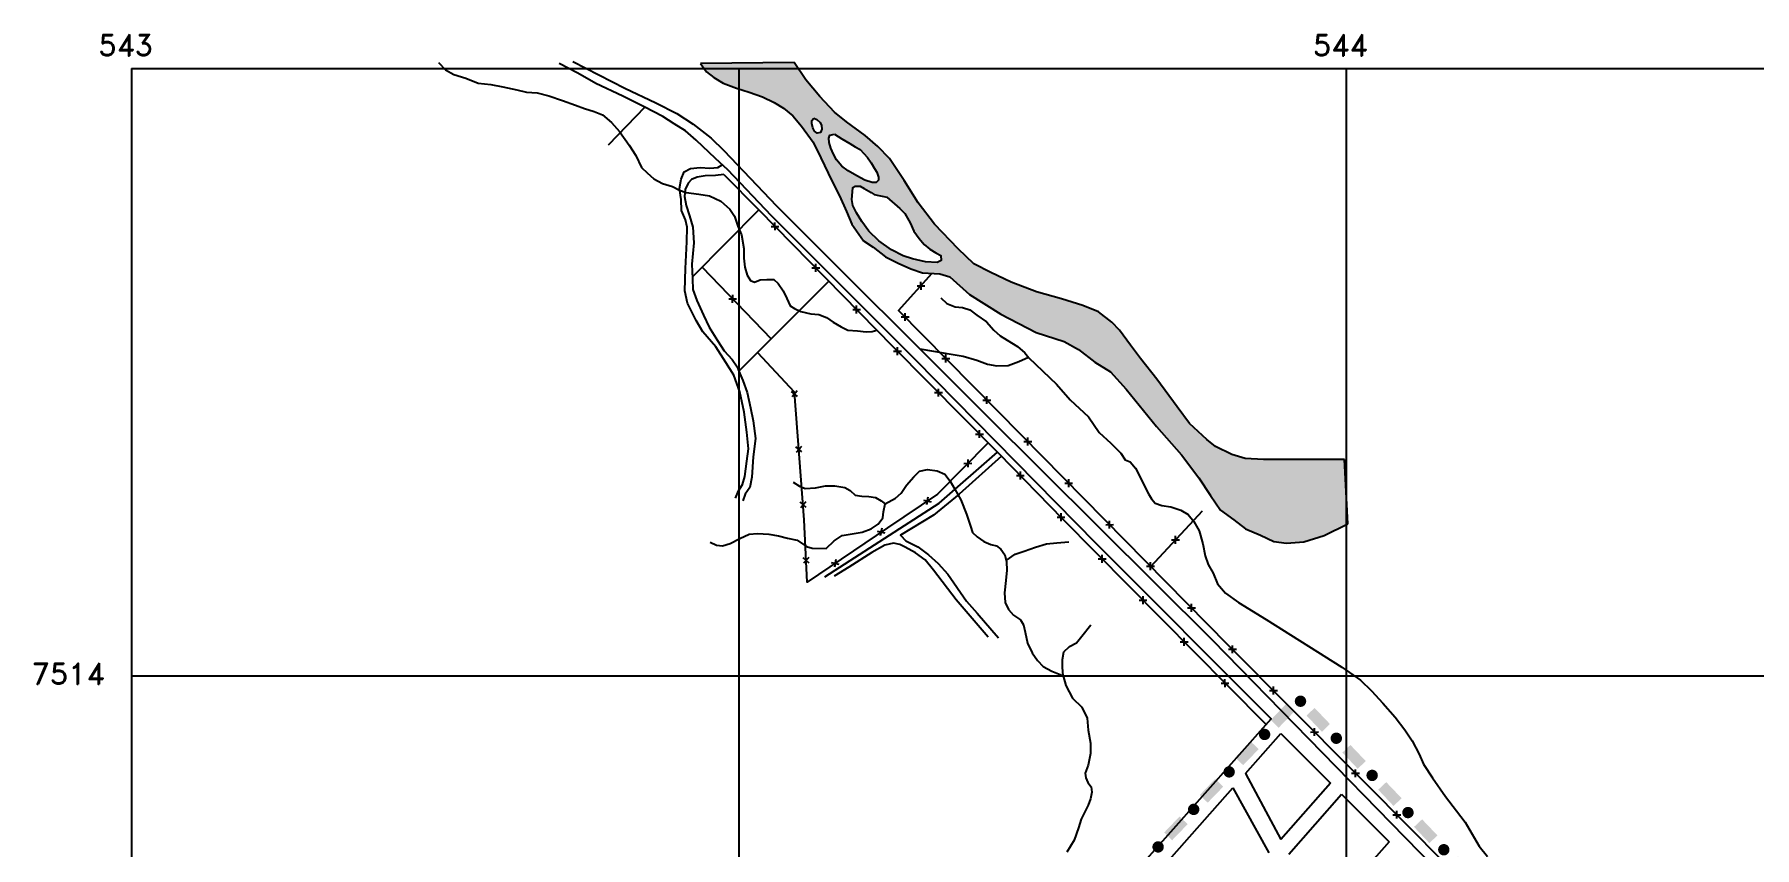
# Model space of a CAD drawing. Extents: x 538220 to 547168, y 7509776 to 7514528.
# Drawn here: x 542920 to 544336, y 7513859 to 7514528 of the extents above; entities that cross this region are included whole.
import ezdxf

# ---------------------------------------------------------------- set-up
doc = ezdxf.new("R2010")
doc.units = 0
doc.header["$LTSCALE"] = 50
doc.header["$MEASUREMENT"] = 0
for name, color, linetype in [('HATCH', 4, 'CONTINUOUS'), ('LIMITE', 7, 'CONTINUOUS'), ('LIMITE-PROJETO', 1, 'CONTINUOUS'), ('MALHA', 9, 'CONTINUOUS'), ('RIO', 4, 'CONTINUOUS'), ('RUA', 7, 'CONTINUOUS'), ('TEXTO', 5, 'CONTINUOUS')]:
    doc.layers.add(name, color=color, linetype=linetype)
doc.styles.add('ROMAND', font='ROMAND.SHX')

# ---------------------------------------------------------------- blocks, each defined once
blk = doc.blocks.new('R2')
at = {"layer": 'LIMITE-PROJETO', "const_width": 4.67}
blk.add_lwpolyline([(-18.8, 0.2, 1), (-23.5, 0.2, 1)], format="xyb", close=True, dxfattribs=at)
at = {"layer": 'LIMITE-PROJETO'}
blk.add_solid([(9.2, 4.6), (9.2, -4.6), (-9.1, 4.7), (-9.2, -4.4)], dxfattribs=at)
blk = doc.blocks.new('X')
at = {"layer": 'LIMITE'}
for p, q in [((-0.018, -0.018), (0.018, 0.018)), ((0.018, -0.018), (-0.018, 0.018))]:
    blk.add_line(p, q, dxfattribs=at)
blk = doc.blocks.new('ERASE')
at = {"layer": 'LIMITE', "xscale": 84.80812849947675, "yscale": 84.80812849947675, "zscale": 84.80812849947675, "rotation": 315.1843761074172}
blk.add_blockref('X', (0, 0), dxfattribs=at)

msp = doc.modelspace()

# ---------------------------------------------------------------- hatches: boundary and pattern name
at = {"layer": 'HATCH'}
h = msp.add_hatch(color=256, dxfattribs=at)
h.paths.add_polyline_path([(543500, 7514500), (543471.4, 7514500), (543473.5, 7514497.1), (543479.3, 7514492.5), (543487.1, 7514487.9), (543498.1, 7514483.9), (543500, 7514483.3)])
h.paths.add_polyline_path([(543548.9, 7514500), (543545.6, 7514504.9), (543468.4, 7514504.2), (543471.4, 7514500)])
h = msp.add_hatch(color=256, dxfattribs=at)
h.paths.add_polyline_path([(543806.1, 7514250.2), (543818.9, 7514235.9), (543844, 7514205.2), (543864.5, 7514181.8), (543878.7, 7514162.9), (543888.3, 7514148.5), (543896.6, 7514136.2), (543907.6, 7514128.3), (543917.2, 7514121.1), (543929.5, 7514115.8), (543940.5, 7514110.6), (543950.8, 7514109.2), (543965.1, 7514110.4), (543982, 7514115.4), (544000, 7514124.2), (544000, 7514153.7), (543998.7, 7514178.1), (543931.9, 7514178), (543917, 7514178.8), (543906, 7514182.1), (543892.5, 7514188.7), (543885.4, 7514194.6), (543871.2, 7514207.6), (543861, 7514221.3), (543844.3, 7514244.1), (543830.8, 7514261.1), (543822.5, 7514272.1), (543813.5, 7514284.5), (543807.1, 7514291), (543796.1, 7514299.6), (543783.2, 7514304.8), (543765.7, 7514310.2), (543745, 7514316.2), (543724.3, 7514324.1), (543707.6, 7514332), (543693.4, 7514339.2), (543680.5, 7514351.6), (543661.2, 7514371.9), (543647.7, 7514389.5), (543636.2, 7514407.7), (543624, 7514425.9), (543614.4, 7514435.7), (543604.1, 7514444.9), (543588.6, 7514456), (543578.9, 7514463.9), (543566.7, 7514476.9), (543555.2, 7514490.6), (543548.9, 7514500), (543500, 7514500), (543500, 7514483.3), (543508.4, 7514480.6), (543519.4, 7514476.6), (543529.1, 7514472), (543536.8, 7514467.4), (543544.6, 7514460.9), (543551.6, 7514452.4), (543561.2, 7514439.4), (543567.6, 7514426.4), (543576.6, 7514407.5), (543582.9, 7514395.2), (543588.7, 7514382.2), (543593.1, 7514371.8), (543602.7, 7514358.1), (543610.5, 7514352.8), (543620.8, 7514345), (543631.1, 7514339.7), (543641.5, 7514335.1), (543651.2, 7514331.8), (543665.4, 7514331), (543673.8, 7514328.4), (543689.9, 7514314), (543715.7, 7514297.6), (543744.8, 7514282.5), (543760.3, 7514277.8), (543768, 7514275.2), (543779.7, 7514268.6), (543793.2, 7514258.1)])
h.paths.add_polyline_path([(543666.7, 7514341.9), (543663.3, 7514340.2), (543653.8, 7514340.9), (543643, 7514343.2), (543635.2, 7514345.8), (543625.7, 7514350.6), (543615.4, 7514358.2), (543607.1, 7514366.1), (543601.3, 7514373.9), (543596.9, 7514381.2), (543593.9, 7514387.1), (543593.1, 7514392.1), (543593.7, 7514398.3), (543594, 7514401.9), (543595.7, 7514403), (543599.9, 7514403.2), (543603.2, 7514401.3), (543609, 7514397.9), (543611.5, 7514396.2), (543615.4, 7514395.3), (543619.3, 7514394.7), (543621.9, 7514393.9), (543632.7, 7514384.6), (543636.6, 7514380.6), (543641, 7514372.8), (543644, 7514366.1), (543648.4, 7514359.9), (543652.5, 7514355.1), (543657.3, 7514351.2), (543662.3, 7514348.1), (543666.2, 7514346.1)], flags=16)
h.paths.add_polyline_path([(543615.1, 7514407.9), (543613.2, 7514406), (543609.8, 7514406), (543603.7, 7514408.1), (543597.3, 7514411.7), (543589.9, 7514415.7), (543584.7, 7514419.6), (543580.4, 7514424.9), (543577.9, 7514429.4), (543575.7, 7514434.5), (543574.5, 7514439.1), (543574.1, 7514442.7), (543574.9, 7514445), (543578.8, 7514445.8), (543584.9, 7514442.1), (543591.3, 7514438.3), (543595.7, 7514435.6), (543599.9, 7514433.2), (543602.9, 7514430.1), (543605.9, 7514426.7), (543608.9, 7514422.4), (543611.8, 7514417.5), (543613.6, 7514414.5), (543615.1, 7514410.6)], flags=16)
h.paths.add_polyline_path([(543567.3, 7514447.3), (543564.6, 7514446.8), (543562.3, 7514448.5), (543560.9, 7514451), (543560.1, 7514454.6), (543560, 7514457.1), (543561.7, 7514459), (543564.2, 7514458.1), (543567.1, 7514455.6), (543568.2, 7514453), (543568.4, 7514450)], flags=16)

# ---------------------------------------------------------------- linework, layer by layer
at = {"layer": 'LIMITE'}
for points in [[(543469.9, 7514336.4), (543526.6, 7514277.3)], [(543705.2, 7514191.9), (543663.7, 7514149.6), (543622.3, 7514121.9), (543556.3, 7514077), (543553.9, 7514128.5), (543545.8, 7514233.4), (543515.6, 7514266)]]:
    msp.add_lwpolyline(points, dxfattribs=at)
at = {"layer": 'MALHA'}
for p, q in [((543000, 7514500), (547000, 7514500)), ((543000, 7514500), (543000, 7511000)), ((543500, 7514500), (543500, 7511000)), ((544000, 7514500), (544000, 7511000)), ((543000, 7514000), (547000, 7514000))]:
    msp.add_line(p, q, dxfattribs=at)
at = {"layer": 'RIO'}
for p, q in [((543545.6, 7514504.9), (543468.4, 7514504.2)), ((543468.4, 7514504.2), (543473.5, 7514497.1)), ((543555.2, 7514490.6), (543545.6, 7514504.9)), ((543473.5, 7514497.1), (543479.3, 7514492.5)), ((543479.3, 7514492.5), (543487.1, 7514487.9)), ((543566.7, 7514476.9), (543555.2, 7514490.6)), ((543487.1, 7514487.9), (543498.1, 7514483.9)), ((543498.1, 7514483.9), (543508.4, 7514480.6)), ((543508.4, 7514480.6), (543519.4, 7514476.6)), ((543519.4, 7514476.6), (543529.1, 7514472)), ((543578.9, 7514463.9), (543566.7, 7514476.9)), ((543529.1, 7514472), (543536.8, 7514467.4)), ((543536.8, 7514467.4), (543544.6, 7514460.9)), ((543588.6, 7514456), (543578.9, 7514463.9)), ((543544.6, 7514460.9), (543551.6, 7514452.4)), ((543551.6, 7514452.4), (543561.2, 7514439.4)), ((543604.1, 7514444.9), (543588.6, 7514456)), ((543561.2, 7514439.4), (543567.6, 7514426.4)), ((543614.4, 7514435.7), (543604.1, 7514444.9)), ((543624, 7514425.9), (543614.4, 7514435.7)), ((543567.6, 7514426.4), (543576.6, 7514407.5)), ((543636.2, 7514407.7), (543624, 7514425.9)), ((543576.6, 7514407.5), (543582.9, 7514395.2)), ((543647.7, 7514389.5), (543636.2, 7514407.7)), ((543582.9, 7514395.2), (543588.7, 7514382.2)), ((543588.7, 7514382.2), (543593.1, 7514371.8)), ((543661.2, 7514371.9), (543647.7, 7514389.5)), ((543593.1, 7514371.8), (543602.7, 7514358.1)), ((543680.5, 7514351.6), (543661.2, 7514371.9)), ((543602.7, 7514358.1), (543610.5, 7514352.8)), ((543610.5, 7514352.8), (543620.8, 7514345)), ((543693.4, 7514339.2), (543680.5, 7514351.6)), ((543620.8, 7514345), (543631.1, 7514339.7)), ((543631.1, 7514339.7), (543641.5, 7514335.1)), ((543641.5, 7514335.1), (543651.2, 7514331.8)), ((543707.6, 7514332), (543693.4, 7514339.2)), ((543651.2, 7514331.8), (543665.4, 7514331)), ((543665.4, 7514331), (543673.8, 7514328.4)), ((543673.8, 7514328.4), (543689.9, 7514314)), ((543724.3, 7514324.1), (543707.6, 7514332)), ((543745, 7514316.2), (543724.3, 7514324.1)), ((543689.9, 7514314), (543715.7, 7514297.6)), ((543765.7, 7514310.2), (543745, 7514316.2)), ((543783.2, 7514304.8), (543765.7, 7514310.2)), ((543715.7, 7514297.6), (543744.8, 7514282.5)), ((543796.1, 7514299.6), (543783.2, 7514304.8)), ((543807.1, 7514291), (543796.1, 7514299.6)), ((543744.8, 7514282.5), (543760.3, 7514277.8)), ((543760.3, 7514277.8), (543768, 7514275.2)), ((543813.5, 7514284.5), (543807.1, 7514291)), ((543822.5, 7514272.1), (543813.5, 7514284.5)), ((543768, 7514275.2), (543779.7, 7514268.6)), ((543779.7, 7514268.6), (543793.2, 7514258.1)), ((543830.8, 7514261.1), (543822.5, 7514272.1)), ((543793.2, 7514258.1), (543806.1, 7514250.2)), ((543806.1, 7514250.2), (543818.9, 7514235.9)), ((543844.3, 7514244.1), (543830.8, 7514261.1)), ((543818.9, 7514235.9), (543844, 7514205.2)), ((543861, 7514221.3), (543844.3, 7514244.1)), ((543871.2, 7514207.6), (543861, 7514221.3)), ((543885.4, 7514194.6), (543871.2, 7514207.6)), ((543844, 7514205.2), (543864.5, 7514181.8)), ((543892.5, 7514188.7), (543885.4, 7514194.6)), ((543864.5, 7514181.8), (543878.7, 7514162.9)), ((543906, 7514182.1), (543892.5, 7514188.7)), ((543917, 7514178.8), (543906, 7514182.1)), ((543931.9, 7514178), (543917, 7514178.8)), ((543998.7, 7514178.1), (543931.9, 7514178)), ((544001.5, 7514125), (543998.7, 7514178.1)), ((543878.7, 7514162.9), (543888.3, 7514148.5)), ((543888.3, 7514148.5), (543896.6, 7514136.2)), ((543896.6, 7514136.2), (543907.6, 7514128.3)), ((543907.6, 7514128.3), (543917.2, 7514121.1)), ((543982, 7514115.4), (544001.5, 7514125)), ((543917.2, 7514121.1), (543929.5, 7514115.8)), ((543929.5, 7514115.8), (543940.5, 7514110.6)), ((543940.5, 7514110.6), (543950.8, 7514109.2)), ((543950.8, 7514109.2), (543965.1, 7514110.4)), ((543965.1, 7514110.4), (543982, 7514115.4))]:
    msp.add_line(p, q, dxfattribs=at)
for points in [[(543252.8, 7514505), (543258.4, 7514498.8), (543265.4, 7514495), (543275.2, 7514492.1), (543285.5, 7514487.8), (543295.8, 7514486.8), (543305.6, 7514484.9), (543317.3, 7514482.4), (543325.2, 7514480.5), (543334.1, 7514480), (543343.5, 7514477.6), (543354.7, 7514473.7), (543365.4, 7514469.9), (543372.9, 7514467), (543380.8, 7514464.6), (543387.9, 7514461.8), (543395.3, 7514455.6), (543401.8, 7514448.1), (543409.7, 7514436.8), (543415.2, 7514428.3), (543419.8, 7514418.4), (543424.5, 7514414.2), (543430.1, 7514409), (543437.1, 7514405.2), (543445.5, 7514402.8), (543451.1, 7514399.9), (543456.7, 7514398), (543467, 7514396.5), (543475.9, 7514395), (543485.2, 7514390.8), (543492.7, 7514384.1), (543496.4, 7514378.5), (543499.1, 7514370.1), (543502.3, 7514363), (543504.1, 7514351.8), (543504.1, 7514343.8), (543504.9, 7514336.3), (543506.8, 7514329.7), (543509.5, 7514325.5), (543512.8, 7514324.1), (543517.5, 7514325.9), (543523.1, 7514326.3), (543528.7, 7514326.3), (543532.5, 7514323), (543536.6, 7514316.8), (543539.4, 7514310.7), (543542.2, 7514304.6), (543545.9, 7514302.3), (543551, 7514299.9), (543559.4, 7514297.9), (543566, 7514297.4), (543572.1, 7514295), (543577.7, 7514291.2), (543584.2, 7514287.4), (543589.8, 7514284.6), (543597.8, 7514284.1), (543604.8, 7514283.1), (543609.9, 7514283.5), (543613.7, 7514284.4)], [(543561.7, 7514459), (543564.2, 7514458.1), (543567.1, 7514455.6), (543568.2, 7514453), (543568.4, 7514450), (543567.3, 7514447.3), (543564.6, 7514446.8), (543562.3, 7514448.5), (543560.9, 7514451), (543560.1, 7514454.6), (543560, 7514457.1), (543561.7, 7514459)], [(543578.8, 7514445.8), (543584.9, 7514442.1), (543591.3, 7514438.3), (543595.7, 7514435.6), (543599.9, 7514433.2), (543602.9, 7514430.1), (543605.9, 7514426.7), (543608.9, 7514422.4), (543611.8, 7514417.5), (543613.6, 7514414.5), (543615.1, 7514410.6), (543615.1, 7514407.9), (543613.2, 7514406), (543609.8, 7514406), (543603.7, 7514408.1), (543597.3, 7514411.7), (543589.9, 7514415.7), (543584.7, 7514419.6), (543580.4, 7514424.9), (543577.9, 7514429.4), (543575.7, 7514434.5), (543574.5, 7514439.1), (543574.1, 7514442.7), (543574.9, 7514445), (543578.8, 7514445.8)], [(543621.9, 7514393.9), (543632.7, 7514384.6), (543636.6, 7514380.6), (543641, 7514372.8), (543644, 7514366.1), (543648.4, 7514359.9), (543652.5, 7514355.1), (543657.3, 7514351.2), (543662.3, 7514348.1), (543666.2, 7514346.1), (543666.7, 7514341.9), (543663.3, 7514340.2), (543653.8, 7514340.9), (543643, 7514343.2), (543635.2, 7514345.8), (543625.7, 7514350.6), (543615.4, 7514358.2), (543607.1, 7514366.1), (543601.3, 7514373.9), (543596.9, 7514381.2), (543593.9, 7514387.1), (543593.1, 7514392.1), (543593.7, 7514398.3), (543594, 7514401.9), (543595.7, 7514403), (543599.9, 7514403.2), (543603.2, 7514401.3), (543609, 7514397.9), (543611.5, 7514396.2), (543615.4, 7514395.3), (543619.3, 7514394.7), (543621.9, 7514393.9)], [(543666.2, 7514311.1), (543671.3, 7514306.4), (543678, 7514303.8), (543684.1, 7514303.3), (543690.3, 7514301.2), (543695.9, 7514297), (543704, 7514291.3), (543710.1, 7514284.6), (543715.2, 7514280), (543724.4, 7514274.2), (543729.5, 7514271.1), (543735.6, 7514266), (543738.7, 7514261.8), (543761.6, 7514240.1), (543772.7, 7514227.2), (543788, 7514213.3), (543796.6, 7514200.4), (543806.3, 7514191.6), (543814.4, 7514183.4), (543818, 7514177.7), (543822.1, 7514176.1), (543826.6, 7514171), (543837.2, 7514149.9), (543839.8, 7514145.8), (543842.8, 7514142.2), (543848.4, 7514140.1), (543855.6, 7514139), (543863.8, 7514136.4), (543869.9, 7514132.7), (543874.5, 7514127.1), (543879, 7514119.3), (543882, 7514108.6), (543884, 7514098.8), (543886.5, 7514091.6), (543890.5, 7514084.4), (543894.1, 7514075.7), (543900.7, 7514067.9), (543911.4, 7514060.2), (543934.3, 7514046.2), (543996.6, 7514007.2), (544011.9, 7513996.4), (544021, 7513987.6), (544030.2, 7513977.3), (544040.3, 7513965.9), (544048.5, 7513955.6), (544054.5, 7513946.3), (544060.1, 7513935.5), (544063.6, 7513927.3), (544071.2, 7513916), (544081.9, 7513900.5), (544091, 7513888.7), (544098.1, 7513879.4), (544103.7, 7513869.6), (544109.7, 7513859.8), (544116.3, 7513851.1)], [(543649.1, 7514269.1), (543669.8, 7514265.7), (543684.7, 7514263.2), (543696, 7514259.9), (543704.8, 7514256.5), (543712.3, 7514255.1), (543721.7, 7514255.5), (543730.6, 7514258.7), (543738.4, 7514262.2)], [(543544.8, 7514159.5), (543549.9, 7514156.1), (543554.6, 7514154.2), (543563, 7514154.6), (543571.5, 7514156.4), (543579, 7514156.4), (543587.4, 7514154.9), (543591.6, 7514152.5), (543595.8, 7514148.8), (543601.4, 7514147.8), (543607, 7514147.7), (543612.6, 7514146.8), (543617.3, 7514143.9), (543620.5, 7514141.5), (543629, 7514146.2), (543633.7, 7514150.3), (543638, 7514156.9), (543644.1, 7514163.8), (543648.9, 7514168.5), (543655.4, 7514169.8), (543663.4, 7514168.8), (543669.5, 7514166), (543674.1, 7514160.3), (543677.8, 7514153.7), (543682.9, 7514144.8), (543687.5, 7514133.1), (543690.7, 7514123.2), (543692.5, 7514118), (543696.2, 7514114.3), (543701.8, 7514110.5), (543707.4, 7514108.1), (543712.1, 7514107.1), (543715.8, 7514104.3), (543719.1, 7514099.6), (543720.4, 7514093.9), (543720.8, 7514086.9), (543719.8, 7514078.5), (543718.8, 7514068.2), (543719.2, 7514060.2), (543722, 7514054.6), (543726.2, 7514049.9), (543731.8, 7514046.1), (543734.5, 7514041.9), (543735.9, 7514035.8), (543737.7, 7514026.9), (543741.4, 7514018.9), (543746, 7514012.7), (543750.7, 7514007.6), (543757.7, 7514003.8), (543764.7, 7514000.9), (543767, 7513999.9), (543769.3, 7513992), (543774.8, 7513981.6), (543782.3, 7513974.1), (543786.9, 7513965.1), (543787.7, 7513955.3), (543789.5, 7513944.5), (543789.5, 7513936.1), (543787.5, 7513926.3), (543785.1, 7513919.7), (543785.6, 7513916), (543787.4, 7513912.2), (543790.2, 7513908.5), (543790.6, 7513904.2), (543789.6, 7513898.6), (543787.7, 7513893.5), (543782, 7513881.8), (543779.6, 7513874.8), (543776.2, 7513864.6), (543770.1, 7513854.8)], [(543476.5, 7514109.9), (543481.6, 7514107.5), (543486.7, 7514107), (543492.8, 7514108.8), (543500.8, 7514113), (543508.4, 7514116.7), (543515.4, 7514117.1), (543524.8, 7514116.5), (543532.7, 7514115.1), (543540.2, 7514113.2), (543548.1, 7514111.7), (543555.6, 7514106.5), (543560.3, 7514105), (543572, 7514104.9), (543578.6, 7514111), (543585.2, 7514115.6), (543593.2, 7514116.9), (543601.6, 7514118.3), (543609.1, 7514121), (543614.8, 7514124.7), (543618.6, 7514129.9), (543619.1, 7514135), (543620.5, 7514141.5)], [(543720.2, 7514094.9), (543727.5, 7514100), (543735, 7514102.7), (543744.4, 7514105.9), (543753.3, 7514108.7), (543761.8, 7514109.5), (543771.6, 7514110.4)], [(543767, 7513999.9), (543766.6, 7514007), (543766.6, 7514013.5), (543767.6, 7514019.6), (543772.3, 7514024.2), (543778, 7514027), (543782.3, 7514032.6), (543789.8, 7514041.9)]]:
    msp.add_lwpolyline(points, dxfattribs=at)
at = {"layer": 'RUA'}
for points in [[(543699.8, 7513695.4), (543796.9, 7513805.4), (543938.2, 7513964.4), (543794.1, 7514108.8), (543645.8, 7514259.8), (543526.8, 7514378.7), (543491, 7514416.5), (543480.8, 7514425.9), (543465, 7514441), (543456.2, 7514448.6), (543446.8, 7514454.3), (543437.5, 7514460.4), (543422.1, 7514468.5), (543404.4, 7514477.1), (543382.4, 7514487.5), (543367.5, 7514496.1), (543352.1, 7514504.2)], [(543363.3, 7514505.6), (543406.1, 7514483.7), (543431.7, 7514471.7), (543449, 7514462.9), (543462.3, 7514454.1), (543477.1, 7514442.7), (543487.8, 7514432.4), (543531, 7514386.9), (543702.9, 7514215.5), (543889.6, 7514029.6), (544048.3, 7513867), (544210.5, 7513701.3), (544242, 7513669.8), (544354.9, 7513479.3), (544437.3, 7513524.8), (544503.1, 7513555.5), (544559.2, 7513577.1), (544608, 7513593.6), (544683.5, 7513616.1), (544717.9, 7513622), (544748.2, 7513625.8), (544778.5, 7513628.7), (544805.1, 7513630), (544852.3, 7513631.7)], [(543422.7, 7514468.2), (543392.3, 7514436.9)], [(543497.4, 7514146.3), (543499.7, 7514152.3), (543503.1, 7514157.5), (543505, 7514164), (543506.5, 7514176.6), (543508, 7514186.9), (543506.7, 7514200.5), (543504.5, 7514216.9), (543500.8, 7514233.8), (543495.8, 7514247.4), (543489.3, 7514257.8), (543481, 7514270.9), (543470.3, 7514283.2), (543464.8, 7514292.6), (543457.8, 7514306.7), (543455.6, 7514317), (543456.2, 7514335.3), (543457.3, 7514357.3), (543457.4, 7514369.4), (543456, 7514375.5), (543452.8, 7514383.1), (543452.4, 7514392), (543451.1, 7514401.3), (543452.6, 7514408.8), (543455, 7514414.9), (543460.1, 7514417.6), (543468.1, 7514418.5), (543476.1, 7514418), (543482.6, 7514418.4), (543486.4, 7514420.7)], [(543487.7, 7514412.7), (543480.7, 7514411.9), (543472.3, 7514411.5), (543465.7, 7514410.6), (543461, 7514408.7), (543458.2, 7514405.5), (543455.8, 7514400.4), (543455.3, 7514394.7), (543456.6, 7514387.2), (543459.4, 7514378.8), (543462.1, 7514369.4), (543462.9, 7514356.3), (543461.4, 7514339), (543461.8, 7514326.8), (543462.2, 7514317.9), (543465.4, 7514309), (543470.9, 7514296.8), (543475.5, 7514286.9), (543482.4, 7514276.1), (543488, 7514267.6), (543494.5, 7514260.5), (543498.7, 7514254.4), (543500, 7514250.7), (543503.3, 7514243.1), (543506.9, 7514233.3), (543509.6, 7514220.6), (543511.9, 7514209.8), (543513.7, 7514195.3), (543511.7, 7514180.3), (543510.6, 7514163.5), (543509.1, 7514155.1), (543505.3, 7514149.5), (543503.4, 7514143.9)], [(543487.7, 7514412.7), (543516.5, 7514383.5), (543462.2, 7514328.7)], [(543516.5, 7514383.5), (543626.7, 7514271.2), (543714.1, 7514183), (543766.6, 7514129.2), (543902.3, 7513991.9), (543934.3, 7513960)], [(543500, 7514250.7), (543574.1, 7514324.9)], [(544788.7, 7513659.5), (544686.2, 7513648), (544636.2, 7513641.3), (544603.1, 7513635.7), (544579.8, 7513630.7), (544551.8, 7513622.5), (544527.8, 7513614.3), (544503.7, 7513604.7), (544470.5, 7513590.1), (544441.3, 7513576.1), (544394.4, 7513551.8), (544338.4, 7513520.5), (544244.4, 7513678.7), (544059.8, 7513867.3), (543902.9, 7514025.3), (543733.1, 7514197.7), (543631.5, 7514300.8), (543659.3, 7514331.4)], [(543570.9, 7514081.5), (543665, 7514142.1), (543712.9, 7514184.1)], [(543716.2, 7514180.8), (543681.5, 7514149.5), (543660.3, 7514132.3), (543633, 7514115.7), (543637.6, 7514111), (543647.4, 7514106.2), (543656.3, 7514099.6), (543664.2, 7514092.5), (543672.1, 7514083.6), (543687.4, 7514061.4), (543696.2, 7514051.5), (543708.3, 7514037.4), (543713.8, 7514031.3)], [(543839.3, 7514089.9), (543881.7, 7514135.7)], [(543705.4, 7514031.8), (543678.9, 7514062.4), (543660.4, 7514086.9), (543653.4, 7514095.4), (543645.5, 7514101.1), (543637.1, 7514105.8), (543632.5, 7514108.2), (543627.3, 7514109.2), (543620.3, 7514107.4), (543609.4, 7514101.4), (543590.6, 7514089.3), (543578.4, 7514081.9)], [(543917.2, 7513919.4), (543946.4, 7513952.4)], [(543946.4, 7513952.4), (543987.2, 7513911.6)], [(543917.2, 7513919.4), (543946.3, 7513865.2)], [(543987.2, 7513911.6), (543946.3, 7513865.2)], [(543761.1, 7513655.1), (543718.1, 7513694.5), (543906.8, 7513907.8)], [(543906.8, 7513907.8), (543936.5, 7513854.1)], [(543952.8, 7513853.2), (543996.2, 7513902.5)], [(543996.2, 7513902.5), (544035.4, 7513863.3)], [(544035.4, 7513863.3), (543974.9, 7513794.6)]]:
    msp.add_lwpolyline(points, dxfattribs=at)

# ---------------------------------------------------------------- block references
at = {"layer": 'LIMITE', "xscale": 127.2121291432586, "yscale": 127.2121291432586, "zscale": 127.2121291432586}
for p, rotation in [((543494.9, 7514310.3), 313.7770528817731), ((543545.9, 7514232), 94.40167552589442), ((543549.4, 7514186.4), 94.40167552589442), ((543688.6, 7514174.9), 225.491706797136), ((543553, 7514140.7), 94.40167552589442), ((543655.1, 7514143.9), 213.8192739072073), ((543617.1, 7514118.4), 214.2487352986419), ((543555.5, 7514095), 92.67435755728285), ((543579.3, 7514092.6), 214.2487352986419)]:
    msp.add_blockref('X', p, dxfattribs=dict(at, rotation=rotation))
at = {"layer": 'LIMITE-PROJETO'}
for p, rotation in [((543977, 7513963.7), 313.9901081893157), ((543947.6, 7513966.9), 46.58137803974333), ((544006.5, 7513933.2), 313.9901081893157), ((543918.4, 7513936.1), 46.58137803974333), ((544036, 7513902.6), 313.9901081893157), ((543889.2, 7513905.2), 46.58137803974333), ((543859.9, 7513874.3), 46.58137803974333), ((544065.5, 7513872), 313.9901081893157), ((544095, 7513841.4), 313.9901081893157)]:
    msp.add_blockref('R2', p, dxfattribs=dict(at, rotation=rotation))
at = {"layer": 'TEXTO', "xscale": 1.499999250001649, "yscale": 1.499999250001649, "zscale": 1.499999250001649}
for p in [(543529.8, 7514370), (543563.4, 7514335.8), (543650, 7514321.1), (543597, 7514301.5), (543636.9, 7514295.4), (543630.6, 7514267.3), (543670.5, 7514261.2), (543664.4, 7514233.1), (543704.2, 7514227), (543698.2, 7514199), (543737.9, 7514192.8), (543731.8, 7514164.8), (543771.6, 7514158.6), (543765.3, 7514130.5), (543805.3, 7514124.4), (543859.6, 7514111.9), (543799.1, 7514096.3), (543839, 7514090.2), (543832.8, 7514062.2), (543872.7, 7514056), (543866.6, 7514028), (543906.4, 7514021.8), (543900.3, 7513993.9), (543940.2, 7513987.8), (543974, 7513953.7), (544007.8, 7513919.7), (544041.7, 7513885.6)]:
    msp.add_blockref('ERASE', p, dxfattribs=at)

# ---------------------------------------------------------------- texts
at = {"layer": 'MALHA', "style": 'ROMAND'}
for s, p in [('543', (542972.7, 7514510.5)), ('544', (543972.7, 7514510.5)), ('7514', (542917.8, 7513993))]:
    msp.add_text(s, height=17.5, dxfattribs=at).set_placement(p)

doc.saveas('drawing.dxf')
